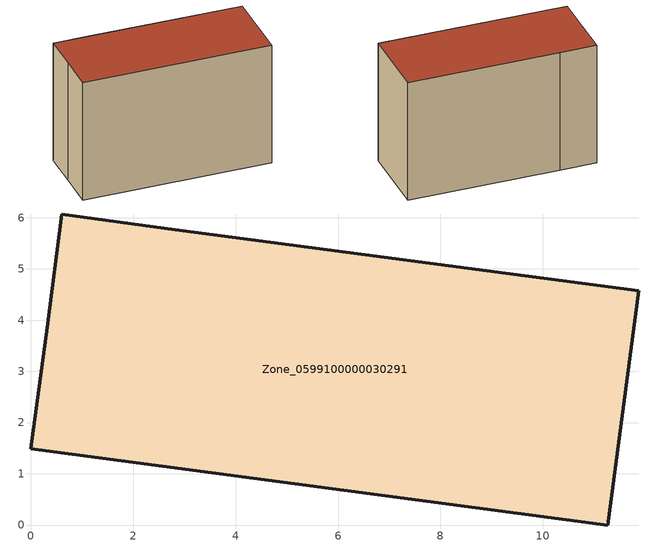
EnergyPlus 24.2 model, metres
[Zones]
Zone_0599100000030291
 floor ground (C_G): 0,1.49 0.33,3.86 0.61,6.07 2.82,5.77 11.87,4.57 11.27,0 z0
 wall outside (C_F): 2.82,5.77 0.61,6.07 0.33,3.86 0,1.49 11.27,0 11.87,4.57 2.82,5.77 z0:7.67
 roof outside (C_R): 11.27,0 11.87,4.57 2.82,5.77 0.61,6.07 0.33,3.86 0,1.49 z7.67
[BUILDING]
Pand.0599100000030291: North Axis=0; Terrain=City; Loads Convergence Tolerance Value=0.04; Temperature Convergence Tolerance Value=0.4; Solar Distribution=FullExterior; Maximum Number of Warmup Days=25; Minimum Number of Warmup Days=1
[Site:Location]
Rotterdam.The.Hague.AP_ZH_NLD Design_Conditions: Latitude=51.96; Longitude=4.45; Time Zone=1; Elevation=-4.5
[SITE:GROUNDTEMPERATURE:BUILDINGSURFACE]
18, 18, 18, 18, 18, 18, 18, 18, 18, 18, 18, 18
[MATERIAL] Thermal Absorptance=0.9; Solar Absorptance=0.7; Visible Absorptance=0.7
Name | Roughness | Thickness | Conductivity | Density | Specific Heat
G.TI.1946 | MediumSmooth | 0.15 | 1 | 540 | 1210
F.TI.1946 | Rough | 0.3 | 0.857143 | 1920 | 840
R.TI.1946 | MediumRough | 0.2 | 0.1 | 1500 | 1000
[CONSTRUCTION]
C_G: G.TI.1946
C_F: F.TI.1946
C_R: R.TI.1946
[ZONE]
Zone_0599100000030291: Type=1; Multiplier=1; Ceiling Height=Autocalculate; Volume=Autocalculate; Floor Area=autocalculate; Part of Total Floor Area=Yes
[ZONEINFILTRATION:DESIGNFLOWRATE]
Infil_Zone_0599100000030291: Zone or ZoneList or Space or SpaceList=Zone_0599100000030291; Schedule=AlwaysOn; Design Flow Rate Calculation Method=Flow/Area; Flow Rate per Floor Area=0.003; Constant Term Coefficient=1; Temperature Term Coefficient=0; Velocity Term Coefficient=0; Velocity Squared Term Coefficient=0
[HVACTEMPLATE:ZONE:IDEALLOADSAIRSYSTEM]
Zone_0599100000030291: Maximum Heating Supply Air Temperature=50; Minimum Cooling Supply Air Temperature=13; Maximum Heating Supply Air Humidity Ratio=0.0156; Minimum Cooling Supply Air Humidity Ratio=0.0077; Heating Limit=NoLimit; Cooling Limit=NoLimit; Dehumidification Control Type=ConstantSensibleHeatRatio; Cooling Sensible Heat Ratio=0.7; Dehumidification Setpoint=60; Humidification Control Type=None; Humidification Setpoint=30; Outdoor Air Method=None; Outdoor Air Flow Rate per Person=0.00944; Outdoor Air Flow Rate per Zone Floor Area=0; Outdoor Air Flow Rate per Zone=0; Demand Controlled Ventilation Type=None; Outdoor Air Economizer Type=NoEconomizer; Heat Recovery Type=None; Sensible Heat Recovery Effectiveness=0.7; Latent Heat Recovery Effectiveness=0.65
[ZONECONTROL:THERMOSTAT]
ThermostatControl_Zone_0599100000030291: Zone or ZoneList=Zone_0599100000030291; Control Type Schedule=DualSetpointControlType; Control 1=Thermostat_Zone_0599100000030291; Temperature Difference Between Cutout And Setpoint=0
[THERMOSTATSETPOINT:DUALSETPOINT]
Thermostat_Zone_0599100000030291: Heating Setpoint Temperature Schedule=HeatingSetpoint_Zone_0599100000030291; Cooling Setpoint Temperature Schedule=CoolingSetpoint_Zone_0599100000030291
[SCHEDULE:COMPACT]
HeatingSetpoint_Zone_0599100000030291: Through: 12/31, For: AllDays, Until: 24:00, 21
CoolingSetpoint_Zone_0599100000030291: Through: 12/31, For: AllDays, Until: 24:00, 24
DualSetpointControlType: Through: 12/31, For: AllDays, Until: 24:00, 4
AlwaysOn: Through: 12/31, For: AllDays, Until: 24:00, 1
